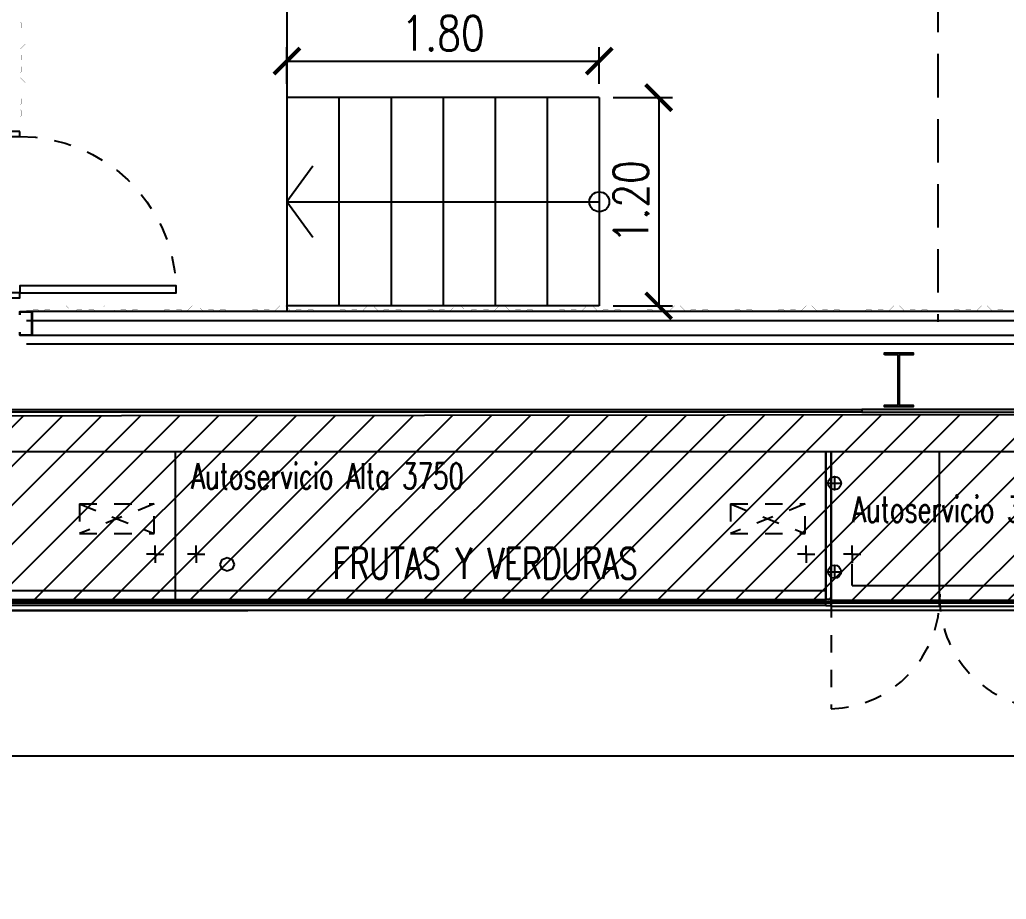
# Model space of a CAD drawing. Header units: millimetres. Extents: x -129 to 3172, y -143 to 919.
# Drawn here: x -26.28 to -20.6, y 26.41 to 31.48 of the extents above; entities that cross this region are included whole.
import ezdxf

# ---------------------------------------------------------------- set-up
doc = ezdxf.new("R2010")
doc.units = ezdxf.units.MM
doc.header["$LTSCALE"] = 0.1
for name, pattern in [('DASHED', [0.75, 0.5, -0.25]), ('DASHED2', [0.375, 0.25, -0.125]), ('HIDDEN', [9.525, 6.35, -3.175]), ('TRATTEGGIATA2', [0.375, 0.25, -0.125])]:
    doc.linetypes.add(name, pattern=pattern)
for name, color, linetype in [('A-CHAPA TRAPEZOIDAL', 3, 'Continuous'), ('A-PROYECCION', 1, 'DASHED'), ('A-TABIQUE PRY', 2, 'Continuous'), ('A-VISTAS', 251, 'Continuous'), ('C-METALICA', 8, 'Continuous'), ('Cenefa perimetral', 4, 'Continuous'), ('D-AISI BAJA', 8, 'Continuous'), ('E-EXHIBIDORAS', 8, 'Continuous'), ('E-TXT', 7, 'Continuous'), ('H-HATCH MURO', 252, 'Continuous'), ('MET-COLUMNA METALICA', 3, 'Continuous'), ('MET-CORREAS DE CV', 1, 'Continuous'), ('MET-LANA VIDRIO', 8, 'Continuous'), ('zA-COTAS', 1, 'Continuous')]:
    doc.layers.add(name, color=color, linetype=linetype)
doc.styles.add('ROMANS', font='ROMANS.SHX', dxfattribs={"width": 0.8, "height": 0.2})
doc.styles.get("Standard").update_dxf_attribs({"font": 'arial.ttf'})
doc.linetypes.add('REFERENCIAL CORTE TRANSVERSAL WM$0$BATTING', pattern='A,0.00254,-2.54,[134,ltypeshp.shx,S=2.54,R=0,X=-2.54,Y=0],-5.08,[134,ltypeshp.shx,S=2.54,R=180,X=2.54,Y=0],-2.54', length=10.16254)
doc.dimstyles.new('COTA 1-125', dxfattribs={"dimtxt": 0.2, "dimasz": 0.15, "dimexe": 0.08, "dimexo": 0.08, "dimgap": 0.06, "dimtad": 1, "dimzin": 0, "dimdsep": 46, "dimtxsty": 'ROMANS', "dimblk": 'ARCHTICK', "dimcen": 0, "dimclrd": 256, "dimclre": 8, "dimclrt": 3, "dimadec": 0, "dimazin": 0, "dimtfac": 1, "dimtofl": 0, "dimtmove": 0, "dimatfit": 3, "dimldrblk": 'ARCHTICK', "dimfxl": 1, "dimtolj": 1, "dimtzin": 0, "dimlwd": -1, "dimlwe": -1, "dimarcsym": 0})

# ---------------------------------------------------------------- blocks, each defined once
blk = doc.blocks.new('CMETP')
at = {"layer": 'MET-COLUMNA METALICA'}
blk.add_hatch(color=256, dxfattribs=at).paths.add_polyline_path([(-0.0825, 0), (-0.0825, 0.0097), (-0.0073, 0.0097, 0.414214), (-0.0029, 0.0141), (-0.0029, 0.2958, 0.414214), (-0.0073, 0.3002), (-0.0825, 0.3002), (-0.0825, 0.31), (0.0825, 0.31), (0.0825, 0.3002), (0.0073, 0.3002, 0.414214), (0.0029, 0.2958), (0.0029, 0.0141, 0.414214), (0.0073, 0.0097), (0.0825, 0.0097), (0.0825, 0)])
blk.add_lwpolyline([(0.0825, 0.3002), (0.0825, 0.31), (-0.0825, 0.31), (-0.0825, 0.3002), (-0.0073, 0.3002, -0.414214), (-0.0029, 0.2958), (-0.0029, 0.0141, -0.414214), (-0.0073, 0.0097), (-0.0825, 0.0097), (-0.0825, 0), (0.0825, 0), (0.0825, 0.0097), (0.0073, 0.0097, -0.414214), (0.0029, 0.0141), (0.0029, 0.2958, -0.414214), (0.0073, 0.3002)], format="xyb", close=True, dxfattribs=at)
blk = doc.blocks.new('puerta 090')
at = {"layer": 'C-METALICA'}
for points in [[(506.5229, 1389.5823), (506.4229, 1389.5823), (506.4229, 1389.6123), (506.5229, 1389.6123)], [(506.5229, 1389.5823), (507.4229, 1389.5823), (507.4229, 1389.5423), (506.5229, 1389.5423)], [(506.5229, 1388.6523), (506.4229, 1388.6523), (506.4229, 1388.6823), (506.5229, 1388.6823)]]:
    blk.add_lwpolyline(points, close=True, dxfattribs=at)
at = {"layer": 'C-METALICA', "color": 8, "linetype": 'DASHED2'}
blk.add_arc((506.5229, 1389.5823), 0.9, 270, 357.4527, dxfattribs=at)
blk = doc.blocks.new('3750')
at = {"layer": 'E-EXHIBIDORAS'}
for p, q in [((411945.5, 430550.3), (408195.5, 430550.3)), ((408195.5, 430550.3), (408195.5, 429700.3)), ((411945.5, 430550.3), (411945.5, 429700.3)), ((408317.1, 429960.3), (408317.1, 430010.3)), ((411830.5, 429960.3), (411830.5, 430010.3)), ((408317.1, 429960.3), (408267.1, 429960.3)), ((408317.1, 429960.3), (408317.1, 429910.3)), ((408317.1, 429960.3), (408367.1, 429960.3)), ((408455.5, 429902.3), (408467, 429930.3)), ((408467, 429930.3), (408494.9, 429942.2)), ((408494.9, 429942.2), (408523.6, 429930.7)), ((408523.6, 429930.7), (408535.5, 429902.2)), ((411830.5, 429960.3), (411780.5, 429960.3)), ((411830.5, 429960.3), (411830.5, 429910.3)), ((411830.5, 429960.3), (411880.5, 429960.3)), ((408466.8, 429874.4), (408455.5, 429902.3)), ((408495.5, 429862.3), (408466.8, 429874.4)), ((408523.9, 429874.1), (408495.5, 429862.3)), ((408535.5, 429902.2), (408523.9, 429874.1)), ((408195.5, 429752.3), (411945.5, 429752.3)), ((408195.5, 429700.3), (411945.5, 429700.3)), ((410695.5, 429665.3), (408195.5, 429665.3)), ((411945.5, 429665.3), (408195.5, 429665.3))]:
    blk.add_line(p, q, dxfattribs=at)
at = {"layer": 'E-EXHIBIDORAS', "linetype": 'TRATTEGGIATA2'}
for p, q in [((411395.5, 430250.3), (411825.5, 430250.3)), ((411395.5, 430250.3), (411825.5, 430080.3)), ((411825.5, 430250.3), (411395.5, 430080.3)), ((411395.5, 430250.3), (411395.5, 430080.3)), ((411825.5, 430080.3), (411825.5, 430250.3)), ((411395.5, 430080.3), (411825.5, 430080.3))]:
    blk.add_line(p, q, dxfattribs=at)
at = {"layer": 'E-TXT', "insert": (408287.4, 430484.7), "char_height": 148, "attachment_point": 1}
blk.add_mtext_dynamic_manual_height_columns('{\\Fromans|c0;\\W0.7;Autoservicio Alta 3750}', width=2195.851, gutter_width=1.38, heights=[0], dxfattribs=at)
blk = doc.blocks.new('lateral derecho')
at = {"layer": 'E-EXHIBIDORAS'}
for p, q in [((412153.2, 429715.3), (412153.2, 430550.3)), ((412153.2, 429665.3), (412153.2, 430550.3)), ((412153.2, 430550.3), (412153.2, 429700.3)), ((412153.2, 430550.3), (412153.2, 429700.3)), ((412183.2, 430550.3), (412153.2, 430550.3)), ((412153.2, 430550.3), (412153.2, 429700.3)), ((412183.2, 429665.3), (412183.2, 430550.3))]:
    blk.add_line(p, q, dxfattribs=at)
at = {"layer": 'E-EXHIBIDORAS', "linetype": 'ByBlock'}
for p, q in [((412153.2, 429665.3), (412153.2, 430550.3)), ((412183.2, 429665.3), (412183.2, 430550.3)), ((412183.2, 429665.3), (412183.2, 430550.3)), ((412183.2, 429665.3), (412183.2, 430550.3)), ((412168.2, 429700.3), (412153.2, 429700.3)), ((412183.2, 429665.3), (412183.2, 429715.3)), ((412153.2, 429665.3), (412183.2, 429665.3))]:
    blk.add_line(p, q, dxfattribs=at)
blk.add_arc((412167.3, 429716.1), 15.8, 272.9635, 357.0365, dxfattribs=at)
blk = doc.blocks.new('COSTAN-REFERENCIA DE DESAGÜES')
at = {"layer": 'E-EXHIBIDORAS'}
blk.add_hatch(color=256, dxfattribs=at).paths.add_polyline_path([(40, 0, 1), (-40, 0, 1)])
blk.add_circle((0, 0), 40, dxfattribs=at)
blk = doc.blocks.new('COSTAN-CAM-COSTAN-CAM-COSTAN-CAM-COSTAN-CAM-COSTAN-CAM-COSTAN-CAM-COSTAN-CAM-COSTAN-CAM-COSTAN-CAM-COSTAN-CAM-COSTAN-CAM-COSTAN-CAM-COSTAN-CAM-COSTAN-CAM-COSTAN-CAM-COSTAN-CAM-LI_TL1_N_ECO 375')
at = {"layer": 'E-EXHIBIDORAS'}
for p, q in [((3750, 0), (0, 0)), ((0, 0), (0, -855)), ((625, -890), (625, 0)), ((1250, -855), (1250, 0)), ((1875, -890), (1875, 0)), ((2500, -855), (2500, 0)), ((3125, -890), (3125, 0)), ((3750, -855), (3750, 0)), ((20, -142.4), (20, -217.6)), ((1270, -142.4), (1270, -217.6)), ((2520, -142.4), (2520, -217.6)), ((3730, -142.4), (3730, -217.6)), ((-17.6, -180), (57.6, -180)), ((1232.4, -180), (1307.6, -180)), ((2482.4, -180), (2557.6, -180)), ((3767.6, -180), (3692.4, -180)), ((121.7, -590), (121.7, -540)), ((3635, -590), (3635, -540)), ((121.7, -590), (71.7, -590)), ((121.7, -590), (121.7, -640)), ((121.7, -590), (171.7, -590)), ((3635, -590), (3585, -590)), ((3635, -590), (3635, -640)), ((3635, -590), (3685, -590)), ((20, -652.4), (20, -727.6)), ((121.7, -770), (121.7, -645)), ((1270, -652.4), (1270, -727.6)), ((2520, -652.4), (2520, -727.6)), ((3635, -645), (3635, -770)), ((3730, -652.4), (3730, -727.6)), ((-17.6, -690), (57.6, -690)), ((1232.4, -690), (1307.6, -690)), ((1875, -720), (1875, -820)), ((2482.4, -690), (2557.6, -690)), ((3767.6, -690), (3692.4, -690)), ((121.7, -770), (3635, -770)), ((1925, -770), (1825, -770)), ((0, -855), (3750, -855)), ((3720, -890), (3750, -890))]:
    blk.add_line(p, q, dxfattribs=at)
at = {"layer": 'E-EXHIBIDORAS', "linetype": 'TRATTEGGIATA2'}
for p, q in [((3200, -300), (3630, -300)), ((3200, -300), (3630, -470)), ((3630, -300), (3200, -470)), ((3200, -300), (3200, -470)), ((3630, -470), (3630, -300)), ((3200, -470), (3630, -470))]:
    blk.add_line(p, q, dxfattribs=at)
at = {"layer": 'E-EXHIBIDORAS', "linetype": 'DASHED2', "ltscale": 2000}
for p, q in [((1250, -820), (1250, -1480)), ((2500, -820), (2500, -1480)), ((3750, -820), (3750, -1480)), ((0, -855), (0, -1480))]:
    blk.add_line(p, q, dxfattribs=at)
at = {"layer": 'E-EXHIBIDORAS', "linetype": 'ByBlock'}
blk.add_line((3750, -890), (0, -890), dxfattribs=at)
at = {"layer": 'E-EXHIBIDORAS'}
for centre, radius in [((3650, -90), 31), ((20, -180), 37.6), ((1270, -180), 37.6), ((2520, -180), 37.6), ((3730, -180), 37.6), ((20, -690), 37.6), ((1270, -690), 37.6), ((2520, -690), 37.6), ((3730, -690), 37.6)]:
    blk.add_circle(centre, radius, dxfattribs=at)
at = {"layer": 'E-EXHIBIDORAS', "linetype": 'DASHED2', "ltscale": 2000}
for centre, start, end in [((-17.5, -837.5), 271.5602, 1.5602), ((1267.5, -837.5), 178.4398, 268.4398), ((1232.5, -837.5), 271.5602, 1.5602), ((2517.5, -837.5), 178.4398, 268.4398), ((2482.5, -837.5), 271.5602, 1.5602), ((3767.5, -837.5), 178.4398, 268.4398)]:
    blk.add_arc(centre, 642.7, start, end, dxfattribs=at)
at = {"layer": 'E-EXHIBIDORAS'}
blk.add_blockref('COSTAN-REFERENCIA DE DESAGÜES', (1875, -770), dxfattribs=at)
at = {"layer": 'E-TXT', "insert": (120.2, -256.9), "char_height": 148, "attachment_point": 1}
blk.add_mtext_dynamic_manual_height_columns('{\\Fromans|c0;\\W0.7;Autoservicio 3750}', width=2631.126, gutter_width=1.38, heights=[0], dxfattribs=at)
blk = doc.blocks.new('_ARCHTICK')
at = {"color": 0, "linetype": 'ByBlock', "const_width": 0.15}
blk.add_lwpolyline([(-0.5, -0.5), (0.5, 0.5)], dxfattribs=at)
blk = doc.blocks.new('*D490')
at = {"layer": 'Defpoints', "color": 0, "transparency": 16777216}
for p in [(-32.6764, 27.6238, 0), (-5.607, 27.6238, 0), (-32.6764, 27.2312)]:
    blk.add_point(p, dxfattribs=at)
at = {"layer": 'zA-COTAS', "color": 8, "linetype": 'HIDDEN', "transparency": 16777216}
for p, q in [((-32.6764, 27.5438), (-32.6764, 27.1512)), ((-5.607, 27.5438), (-5.607, 27.1512))]:
    blk.add_line(p, q, dxfattribs=at)
at = {"layer": 'zA-COTAS', "transparency": 16777216}
blk.add_line((-5.607, 27.2312), (-32.6764, 27.2312), dxfattribs=at)
at = {"layer": 'zA-COTAS', "transparency": 16777216, "xscale": 0.15, "yscale": 0.15, "zscale": 0.15, "rotation": 180}
blk.add_blockref('_ARCHTICK', (-32.6764, 27.2312), dxfattribs=at)
at = {"layer": 'zA-COTAS', "transparency": 16777216, "xscale": 0.15, "yscale": 0.15, "zscale": 0.15}
blk.add_blockref('_ARCHTICK', (-5.607, 27.2312), dxfattribs=at)
at = {"layer": 'zA-COTAS', "color": 3, "transparency": 16777216, "insert": (-19.1417, 27.3912), "char_height": 0.2, "attachment_point": 5, "style": 'ROMANS'}
blk.add_mtext('\\A1;27.07', dxfattribs=at)
blk = doc.blocks.new('*D512')
at = {"layer": 'Defpoints', "color": 0, "transparency": 16777216}
for p in [(-22.9429, 31.2371), (-24.7429, 31.0264, 0.0005), (-22.9429, 31.0264, 0.0005)]:
    blk.add_point(p, dxfattribs=at)
at = {"layer": 'zA-COTAS', "color": 8, "linetype": 'HIDDEN', "transparency": 16777216}
for p, q in [((-24.7429, 31.1064), (-24.7429, 31.3171)), ((-22.9429, 31.1064), (-22.9429, 31.3171))]:
    blk.add_line(p, q, dxfattribs=at)
at = {"layer": 'zA-COTAS', "transparency": 16777216}
blk.add_line((-24.7429, 31.2371), (-22.9429, 31.2371), dxfattribs=at)
at = {"layer": 'zA-COTAS', "transparency": 16777216, "xscale": 0.15, "yscale": 0.15, "zscale": 0.15, "rotation": 180}
blk.add_blockref('_ARCHTICK', (-24.7429, 31.2371), dxfattribs=at)
at = {"layer": 'zA-COTAS', "transparency": 16777216, "xscale": 0.15, "yscale": 0.15, "zscale": 0.15}
blk.add_blockref('_ARCHTICK', (-22.9429, 31.2371), dxfattribs=at)
at = {"layer": 'zA-COTAS', "color": 3, "transparency": 16777216, "insert": (-23.8429, 31.3971), "char_height": 0.2, "attachment_point": 5, "style": 'ROMANS'}
blk.add_mtext('\\A1;1.80', dxfattribs=at)
blk = doc.blocks.new('*D513')
at = {"layer": 'Defpoints', "color": 0, "transparency": 16777216}
for p in [(-22.9429, 31.0264, 0.0005), (-22.9429, 29.8264, 0.0005), (-22.6005, 29.8264)]:
    blk.add_point(p, dxfattribs=at)
at = {"layer": 'zA-COTAS', "color": 8, "linetype": 'HIDDEN', "transparency": 16777216}
for p, q in [((-22.8629, 31.0264), (-22.5205, 31.0264)), ((-22.8629, 29.8264), (-22.5205, 29.8264))]:
    blk.add_line(p, q, dxfattribs=at)
at = {"layer": 'zA-COTAS', "transparency": 16777216}
blk.add_line((-22.6005, 31.0264), (-22.6005, 29.8264), dxfattribs=at)
at = {"layer": 'zA-COTAS', "transparency": 16777216, "xscale": 0.15, "yscale": 0.15, "zscale": 0.15}
for p, rotation in [((-22.6005, 31.0264), 90), ((-22.6005, 29.8264), 270)]:
    blk.add_blockref('_ARCHTICK', p, dxfattribs=dict(at, rotation=rotation))
at = {"layer": 'zA-COTAS', "color": 3, "transparency": 16777216, "insert": (-22.7605, 30.4264), "char_height": 0.2, "attachment_point": 5, "rotation": 90, "style": 'ROMANS'}
blk.add_mtext('\\A1;1.20', dxfattribs=at)

msp = doc.modelspace()

# ---------------------------------------------------------------- hatches: boundary and pattern name
at = {"layer": 'Cenefa perimetral'}
h = msp.add_hatch(dxfattribs=at)
h.set_pattern_fill('LINE', color=256, scale=0.05, angle=45)
h.paths.add_polyline_path([(-8.4062, 0.1851), (-8.4062, 0.7351), (-31.5769, 0.7351), (-31.5769, 28.1147), (-6.707, 28.1147), (-6.707, 24.0344), (-5.607, 24.0344), (-5.607, 28.1477), (-6.5037, 28.1477), (-6.5037, 29.2147), (-32.6763, 29.1847), (-32.6763, 0.1851)])
at = {"layer": 'H-HATCH MURO'}
for points in [[(-26.842, 29.2297), (-21.4308, 29.2297), (-21.4308, 29.2147), (-26.842, 29.2147)], [(-16.02, 29.2297), (-21.4311, 29.2297), (-21.4311, 29.2147), (-16.02, 29.2147)]]:
    msp.add_hatch(color=256, dxfattribs=at).paths.add_polyline_path(points)

# ---------------------------------------------------------------- linework, layer by layer
at = {"layer": 'A-CHAPA TRAPEZOIDAL', "elevation": -0.0006}
msp.add_lwpolyline([(-26.2778, 30.8468, 0.0006, 0.0006, 0), (-26.2778, 30.9177, 0.0006, 0.0006, 0), (-26.2738, 30.9217, 0.0006, 0.0006, 0), (-26.2738, 30.9522, 0.0006, 0.0006, 0), (-26.2778, 30.9562, 0.0006, 0.0006, 0), (-26.2778, 30.9862, 0.0006, 0.0006, 0), (-26.2738, 30.9902, 0.0006, 0.0006, 0), (-26.2738, 31.0202, 0.0006, 0.0006, 0), (-26.2778, 31.0242, 0.0006, 0.0006, 0), (-26.2778, 31.0542, 0.0006, 0.0006, 0), (-26.2495, 31.0825, 0.0006, 0.0006, 0), (-26.2495, 31.1125, 0.0006, 0.0006, 0), (-26.2778, 31.1408, 0.0006, 0.0006, 0), (-26.2778, 31.1708, 0.0006, 0.0006, 0), (-26.2738, 31.1748, 0.0006, 0.0006, 0), (-26.2738, 31.2048, 0.0006, 0.0006, 0), (-26.2778, 31.2088, 0.0006, 0.0006, 0), (-26.2778, 31.2388, 0.0006, 0.0006, 0), (-26.2738, 31.2428, 0.0006, 0.0006, 0), (-26.2738, 31.2728, 0.0006, 0.0006, 0), (-26.2778, 31.2768, 0.0006, 0.0006, 0), (-26.2778, 31.3068, 0.0006, 0.0006, 0), (-26.2495, 31.3351, 0.0006, 0.0006, 0), (-26.2495, 31.3651, 0.0006, 0.0006, 0), (-26.2778, 31.3934, 0.0006, 0.0006, 0), (-26.2778, 31.4234, 0.0006, 0.0006, 0), (-26.2738, 31.4274, 0.0006, 0.0006, 0), (-26.2738, 31.4574, 0.0006, 0.0006, 0), (-26.2778, 31.4614, 0.0006, 0.0006, 0), (-26.2778, 31.4914, 0.0006, 0.0006, 0)], format="xyseb", dxfattribs=at)
at = {"layer": 'A-CHAPA TRAPEZOIDAL'}
for points in [[(-25.0626, 29.7998, 0.0006, 0.0006, 0), (-25.0926, 29.7998, 0.0006, 0.0006, 0), (-25.0966, 29.8038, 0.0006, 0.0006, 0), (-25.1272, 29.8038, 0.0006, 0.0006, 0), (-25.1312, 29.7998, 0.0006, 0.0006, 0), (-25.1612, 29.7998, 0.0006, 0.0006, 0), (-25.1652, 29.8038, 0.0006, 0.0006, 0), (-25.1952, 29.8038, 0.0006, 0.0006, 0), (-25.1992, 29.7998, 0.0006, 0.0006, 0), (-25.2292, 29.7998, 0.0006, 0.0006, 0), (-25.2575, 29.828, 0.0006, 0.0006, 0), (-25.2875, 29.828, 0.0006, 0.0006, 0), (-25.3157, 29.7998, 0.0006, 0.0006, 0), (-25.3457, 29.7998, 0.0006, 0.0006, 0), (-25.3497, 29.8038, 0.0006, 0.0006, 0), (-25.3797, 29.8038, 0.0006, 0.0006, 0), (-25.3837, 29.7998, 0.0006, 0.0006, 0), (-25.4137, 29.7998, 0.0006, 0.0006, 0), (-25.4177, 29.8038, 0.0006, 0.0006, 0), (-25.4477, 29.8038, 0.0006, 0.0006, 0), (-25.4517, 29.7998, 0.0006, 0.0006, 0), (-25.4817, 29.7998, 0.0006, 0.0006, 0), (-25.51, 29.828, 0.0006, 0.0006, 0), (-25.54, 29.828, 0.0006, 0.0006, 0), (-25.5683, 29.7998, 0.0006, 0.0006, 0), (-25.5983, 29.7998, 0.0006, 0.0006, 0), (-25.6023, 29.8038, 0.0006, 0.0006, 0), (-25.6323, 29.8038, 0.0006, 0.0006, 0), (-25.6363, 29.7998, 0.0006, 0.0006, 0), (-25.6663, 29.7998, 0.0006, 0.0006, 0), (-25.6703, 29.8038, 0.0006, 0.0006, 0), (-25.7003, 29.8038, 0.0006, 0.0006, 0), (-25.7043, 29.7998, 0.0006, 0.0006, 0), (-25.7343, 29.7998, 0.0006, 0.0006, 0), (-25.7626, 29.828, 0.0006, 0.0006, 0), (-25.7926, 29.828, 0.0006, 0.0006, 0), (-25.8209, 29.7998, 0.0006, 0.0006, 0), (-25.8509, 29.7998, 0.0006, 0.0006, 0), (-25.8549, 29.8038, 0.0006, 0.0006, 0), (-25.8849, 29.8038, 0.0006, 0.0006, 0), (-25.8889, 29.7998, 0.0006, 0.0006, 0), (-25.9189, 29.7998, 0.0006, 0.0006, 0), (-25.9229, 29.8038, 0.0006, 0.0006, 0), (-25.9529, 29.8038, 0.0006, 0.0006, 0), (-25.9569, 29.7998, 0.0006, 0.0006, 0), (-25.9869, 29.7998, 0.0006, 0.0006, 0), (-26.0152, 29.828, 0.0006, 0.0006, 0), (-26.0452, 29.828, 0.0006, 0.0006, 0), (-26.0734, 29.7998, 0.0006, 0.0006, 0), (-26.1034, 29.7998, 0.0006, 0.0006, 0), (-26.1074, 29.8038, 0.0006, 0.0006, 0), (-26.1374, 29.8038, 0.0006, 0.0006, 0), (-26.1414, 29.7998, 0.0006, 0.0006, 0), (-26.1714, 29.7998, 0.0006, 0.0006, 0), (-26.1754, 29.8038, 0.0006, 0.0006, 0), (-26.2054, 29.8038, 0.0006, 0.0006, 0), (-26.2094, 29.7998, 0.0006, 0.0006, 0), (-26.2394, 29.7998, 0.0006, 0.0006, 0), (-26.2426, 29.8029, 0.0006, 0.0006, 0)], [(-23.5466, 29.7998, 0.0006, 0.0006, 0), (-23.5766, 29.7998, 0.0006, 0.0006, 0), (-23.5806, 29.8038, 0.0006, 0.0006, 0), (-23.6112, 29.8038, 0.0006, 0.0006, 0), (-23.6152, 29.7998, 0.0006, 0.0006, 0), (-23.6452, 29.7998, 0.0006, 0.0006, 0), (-23.6492, 29.8038, 0.0006, 0.0006, 0), (-23.6792, 29.8038, 0.0006, 0.0006, 0), (-23.6832, 29.7998, 0.0006, 0.0006, 0), (-23.7132, 29.7998, 0.0006, 0.0006, 0), (-23.7415, 29.828, 0.0006, 0.0006, 0), (-23.7715, 29.828, 0.0006, 0.0006, 0), (-23.7998, 29.7998, 0.0006, 0.0006, 0), (-23.8298, 29.7998, 0.0006, 0.0006, 0), (-23.8338, 29.8038, 0.0006, 0.0006, 0), (-23.8638, 29.8038, 0.0006, 0.0006, 0), (-23.8678, 29.7998, 0.0006, 0.0006, 0), (-23.8978, 29.7998, 0.0006, 0.0006, 0), (-23.9018, 29.8038, 0.0006, 0.0006, 0), (-23.9318, 29.8038, 0.0006, 0.0006, 0), (-23.9358, 29.7998, 0.0006, 0.0006, 0), (-23.9658, 29.7998, 0.0006, 0.0006, 0), (-23.994, 29.828, 0.0006, 0.0006, 0), (-24.024, 29.828, 0.0006, 0.0006, 0), (-24.0523, 29.7998, 0.0006, 0.0006, 0), (-24.0823, 29.7998, 0.0006, 0.0006, 0), (-24.0863, 29.8038, 0.0006, 0.0006, 0), (-24.1163, 29.8038, 0.0006, 0.0006, 0), (-24.1203, 29.7998, 0.0006, 0.0006, 0), (-24.1503, 29.7998, 0.0006, 0.0006, 0), (-24.1543, 29.8038, 0.0006, 0.0006, 0), (-24.1843, 29.8038, 0.0006, 0.0006, 0), (-24.1883, 29.7998, 0.0006, 0.0006, 0), (-24.2183, 29.7998, 0.0006, 0.0006, 0), (-24.2466, 29.828, 0.0006, 0.0006, 0), (-24.2766, 29.828, 0.0006, 0.0006, 0), (-24.3049, 29.7998, 0.0006, 0.0006, 0), (-24.3349, 29.7998, 0.0006, 0.0006, 0), (-24.3389, 29.8038, 0.0006, 0.0006, 0), (-24.3689, 29.8038, 0.0006, 0.0006, 0), (-24.3729, 29.7998, 0.0006, 0.0006, 0), (-24.4029, 29.7998, 0.0006, 0.0006, 0), (-24.4069, 29.8038, 0.0006, 0.0006, 0), (-24.4369, 29.8038, 0.0006, 0.0006, 0), (-24.4409, 29.7998, 0.0006, 0.0006, 0), (-24.4709, 29.7998, 0.0006, 0.0006, 0), (-24.4992, 29.828, 0.0006, 0.0006, 0), (-24.5292, 29.828, 0.0006, 0.0006, 0), (-24.5575, 29.7998, 0.0006, 0.0006, 0), (-24.5875, 29.7998, 0.0006, 0.0006, 0), (-24.5915, 29.8038, 0.0006, 0.0006, 0), (-24.6215, 29.8038, 0.0006, 0.0006, 0), (-24.6255, 29.7998, 0.0006, 0.0006, 0), (-24.6555, 29.7998, 0.0006, 0.0006, 0), (-24.6595, 29.8038, 0.0006, 0.0006, 0), (-24.6895, 29.8038, 0.0006, 0.0006, 0), (-24.6935, 29.7998, 0.0006, 0.0006, 0), (-24.7235, 29.7998, 0.0006, 0.0006, 0), (-24.7517, 29.828, 0.0006, 0.0006, 0), (-24.7817, 29.828, 0.0006, 0.0006, 0), (-24.81, 29.7998, 0.0006, 0.0006, 0), (-24.84, 29.7998, 0.0006, 0.0006, 0), (-24.844, 29.8038, 0.0006, 0.0006, 0), (-24.874, 29.8038, 0.0006, 0.0006, 0), (-24.878, 29.7998, 0.0006, 0.0006, 0), (-24.908, 29.7998, 0.0006, 0.0006, 0), (-24.912, 29.8038, 0.0006, 0.0006, 0), (-24.942, 29.8038, 0.0006, 0.0006, 0), (-24.946, 29.7998, 0.0006, 0.0006, 0), (-24.976, 29.7998, 0.0006, 0.0006, 0), (-25.0043, 29.828, 0.0006, 0.0006, 0), (-25.0343, 29.828, 0.0006, 0.0006, 0), (-25.0626, 29.7998, 0, 0, 0)], [(-22.0306, 29.7998, 0.0006, 0.0006, 0), (-22.0606, 29.7998, 0.0006, 0.0006, 0), (-22.0646, 29.8038, 0.0006, 0.0006, 0), (-22.0952, 29.8038, 0.0006, 0.0006, 0), (-22.0992, 29.7998, 0.0006, 0.0006, 0), (-22.1292, 29.7998, 0.0006, 0.0006, 0), (-22.1332, 29.8038, 0.0006, 0.0006, 0), (-22.1632, 29.8038, 0.0006, 0.0006, 0), (-22.1672, 29.7998, 0.0006, 0.0006, 0), (-22.1972, 29.7998, 0.0006, 0.0006, 0), (-22.2255, 29.828, 0.0006, 0.0006, 0), (-22.2555, 29.828, 0.0006, 0.0006, 0), (-22.2838, 29.7998, 0.0006, 0.0006, 0), (-22.3138, 29.7998, 0.0006, 0.0006, 0), (-22.3178, 29.8038, 0.0006, 0.0006, 0), (-22.3478, 29.8038, 0.0006, 0.0006, 0), (-22.3518, 29.7998, 0.0006, 0.0006, 0), (-22.3818, 29.7998, 0.0006, 0.0006, 0), (-22.3858, 29.8038, 0.0006, 0.0006, 0), (-22.4158, 29.8038, 0.0006, 0.0006, 0), (-22.4198, 29.7998, 0.0006, 0.0006, 0), (-22.4498, 29.7998, 0.0006, 0.0006, 0), (-22.4781, 29.828, 0.0006, 0.0006, 0), (-22.5081, 29.828, 0.0006, 0.0006, 0), (-22.5363, 29.7998, 0.0006, 0.0006, 0), (-22.5663, 29.7998, 0.0006, 0.0006, 0), (-22.5703, 29.8038, 0.0006, 0.0006, 0), (-22.6003, 29.8038, 0.0006, 0.0006, 0), (-22.6043, 29.7998, 0.0006, 0.0006, 0), (-22.6343, 29.7998, 0.0006, 0.0006, 0), (-22.6383, 29.8038, 0.0006, 0.0006, 0), (-22.6683, 29.8038, 0.0006, 0.0006, 0), (-22.6723, 29.7998, 0.0006, 0.0006, 0), (-22.7023, 29.7998, 0.0006, 0.0006, 0), (-22.7306, 29.828, 0.0006, 0.0006, 0), (-22.7606, 29.828, 0.0006, 0.0006, 0), (-22.7889, 29.7998, 0.0006, 0.0006, 0), (-22.8189, 29.7998, 0.0006, 0.0006, 0), (-22.8229, 29.8038, 0.0006, 0.0006, 0), (-22.8529, 29.8038, 0.0006, 0.0006, 0), (-22.8569, 29.7998, 0.0006, 0.0006, 0), (-22.8869, 29.7998, 0.0006, 0.0006, 0), (-22.8909, 29.8038, 0.0006, 0.0006, 0), (-22.9209, 29.8038, 0.0006, 0.0006, 0), (-22.9249, 29.7998, 0.0006, 0.0006, 0), (-22.9549, 29.7998, 0.0006, 0.0006, 0), (-22.9832, 29.828, 0.0006, 0.0006, 0), (-23.0132, 29.828, 0.0006, 0.0006, 0), (-23.0415, 29.7998, 0.0006, 0.0006, 0), (-23.0715, 29.7998, 0.0006, 0.0006, 0), (-23.0755, 29.8038, 0.0006, 0.0006, 0), (-23.1055, 29.8038, 0.0006, 0.0006, 0), (-23.1095, 29.7998, 0.0006, 0.0006, 0), (-23.1395, 29.7998, 0.0006, 0.0006, 0), (-23.1435, 29.8038, 0.0006, 0.0006, 0), (-23.1735, 29.8038, 0.0006, 0.0006, 0), (-23.1775, 29.7998, 0.0006, 0.0006, 0), (-23.2075, 29.7998, 0.0006, 0.0006, 0), (-23.2358, 29.828, 0.0006, 0.0006, 0), (-23.2658, 29.828, 0.0006, 0.0006, 0), (-23.2941, 29.7998, 0.0006, 0.0006, 0), (-23.3241, 29.7998, 0.0006, 0.0006, 0), (-23.3281, 29.8038, 0.0006, 0.0006, 0), (-23.3581, 29.8038, 0.0006, 0.0006, 0), (-23.3621, 29.7998, 0.0006, 0.0006, 0), (-23.3921, 29.7998, 0.0006, 0.0006, 0), (-23.3961, 29.8038, 0.0006, 0.0006, 0), (-23.4261, 29.8038, 0.0006, 0.0006, 0), (-23.4301, 29.7998, 0.0006, 0.0006, 0), (-23.4601, 29.7998, 0.0006, 0.0006, 0), (-23.4883, 29.828, 0.0006, 0.0006, 0), (-23.5183, 29.828, 0.0006, 0.0006, 0), (-23.5466, 29.7998, 0, 0, 0)], [(-20.5832, 29.7998, 0.0006, 0.0006, 0), (-20.6132, 29.7998, 0.0006, 0.0006, 0), (-20.6172, 29.8038, 0.0006, 0.0006, 0), (-20.6472, 29.8038, 0.0006, 0.0006, 0), (-20.6512, 29.7998, 0.0006, 0.0006, 0), (-20.6812, 29.7998, 0.0006, 0.0006, 0), (-20.7095, 29.828, 0.0006, 0.0006, 0), (-20.7395, 29.828, 0.0006, 0.0006, 0), (-20.7678, 29.7998, 0.0006, 0.0006, 0), (-20.7978, 29.7998, 0.0006, 0.0006, 0), (-20.8018, 29.8038, 0.0006, 0.0006, 0), (-20.8318, 29.8038, 0.0006, 0.0006, 0), (-20.8358, 29.7998, 0.0006, 0.0006, 0), (-20.8658, 29.7998, 0.0006, 0.0006, 0), (-20.8698, 29.8038, 0.0006, 0.0006, 0), (-20.8998, 29.8038, 0.0006, 0.0006, 0), (-20.9038, 29.7998, 0.0006, 0.0006, 0), (-20.9338, 29.7998, 0.0006, 0.0006, 0), (-20.9621, 29.828, 0.0006, 0.0006, 0), (-20.9921, 29.828, 0.0006, 0.0006, 0), (-21.0204, 29.7998, 0.0006, 0.0006, 0), (-21.0504, 29.7998, 0.0006, 0.0006, 0), (-21.0544, 29.8038, 0.0006, 0.0006, 0), (-21.0844, 29.8038, 0.0006, 0.0006, 0), (-21.0884, 29.7998, 0.0006, 0.0006, 0), (-21.1184, 29.7998, 0.0006, 0.0006, 0), (-21.1224, 29.8038, 0.0006, 0.0006, 0), (-21.1524, 29.8038, 0.0006, 0.0006, 0), (-21.1564, 29.7998, 0.0006, 0.0006, 0), (-21.1864, 29.7998, 0.0006, 0.0006, 0), (-21.2146, 29.828, 0.0006, 0.0006, 0), (-21.2446, 29.828, 0.0006, 0.0006, 0), (-21.2729, 29.7998, 0.0006, 0.0006, 0), (-21.3029, 29.7998, 0.0006, 0.0006, 0), (-21.3069, 29.8038, 0.0006, 0.0006, 0), (-21.3369, 29.8038, 0.0006, 0.0006, 0), (-21.3409, 29.7998, 0.0006, 0.0006, 0), (-21.3709, 29.7998, 0.0006, 0.0006, 0), (-21.3749, 29.8038, 0.0006, 0.0006, 0), (-21.4049, 29.8038, 0.0006, 0.0006, 0), (-21.4089, 29.7998, 0.0006, 0.0006, 0), (-21.4389, 29.7998, 0.0006, 0.0006, 0), (-21.4672, 29.828, 0.0006, 0.0006, 0), (-21.4972, 29.828, 0.0006, 0.0006, 0), (-21.5255, 29.7998, 0.0006, 0.0006, 0), (-21.5555, 29.7998, 0.0006, 0.0006, 0), (-21.5595, 29.8038, 0.0006, 0.0006, 0), (-21.5895, 29.8038, 0.0006, 0.0006, 0), (-21.5935, 29.7998, 0.0006, 0.0006, 0), (-21.6235, 29.7998, 0.0006, 0.0006, 0), (-21.6275, 29.8038, 0.0006, 0.0006, 0), (-21.6575, 29.8038, 0.0006, 0.0006, 0), (-21.6615, 29.7998, 0.0006, 0.0006, 0), (-21.6915, 29.7998, 0.0006, 0.0006, 0), (-21.7198, 29.828, 0.0006, 0.0006, 0), (-21.7498, 29.828, 0.0006, 0.0006, 0), (-21.7781, 29.7998, 0.0006, 0.0006, 0), (-21.8081, 29.7998, 0.0006, 0.0006, 0), (-21.8121, 29.8038, 0.0006, 0.0006, 0), (-21.8421, 29.8038, 0.0006, 0.0006, 0), (-21.8461, 29.7998, 0.0006, 0.0006, 0), (-21.8761, 29.7998, 0.0006, 0.0006, 0), (-21.8801, 29.8038, 0.0006, 0.0006, 0), (-21.9101, 29.8038, 0.0006, 0.0006, 0), (-21.9141, 29.7998, 0.0006, 0.0006, 0), (-21.9441, 29.7998, 0.0006, 0.0006, 0), (-21.9724, 29.828, 0.0006, 0.0006, 0), (-22.0024, 29.828, 0.0006, 0.0006, 0), (-22.0306, 29.7998, 0, 0, 0)]]:
    msp.add_lwpolyline(points, format="xyseb", dxfattribs=at)
at = {"layer": 'A-PROYECCION', "ltscale": 5, "elevation": 0.0004}
msp.add_lwpolyline([(-20.9926, 41.778), (-20.9926, 41.778), (-20.9926, 29.735)], dxfattribs=at)
at = {"layer": 'A-TABIQUE PRY'}
for points in [[(-26.842, 29.2297), (-21.4308, 29.2297), (-21.4308, 29.2147), (-26.842, 29.2147)], [(-16.02, 29.2297), (-21.4311, 29.2297), (-21.4311, 29.2147), (-16.02, 29.2147)]]:
    msp.add_lwpolyline(points, close=True, dxfattribs=at)
at = {"layer": 'A-VISTAS'}
for p, q in [((-24.7429, 41.588, 0.0013), (-24.7429, 29.7951, 0.0004)), ((-24.7429, 31.0264, 0.0005), (-24.7429, 29.8264, 0.0005)), ((-22.9429, 31.0264, 0.0005), (-24.7429, 31.0264, 0.0005)), ((-24.4429, 31.0264, 0.0005), (-24.4429, 29.8264, 0.0005)), ((-24.1429, 31.0264, 0.0005), (-24.1429, 29.8264, 0.0005)), ((-23.8429, 31.0264, 0.0005), (-23.8429, 29.8264, 0.0005)), ((-23.5429, 31.0264, 0.0005), (-23.5429, 29.8264, 0.0005)), ((-23.2429, 31.0264, 0.0005), (-23.2429, 29.8264, 0.0005)), ((-22.9429, 31.0264, 0.0005), (-22.9429, 29.8264, 0.0005)), ((-24.5933, 30.632, 0), (-24.7429, 30.4264, 0.0004)), ((-24.5933, 30.2207, 0), (-24.7429, 30.4264, 0.0004)), ((-24.7429, 30.4264, 0.0004), (-22.9429, 30.4264, 0.0005)), ((-22.9429, 29.8264, 0.0005), (-24.7429, 29.8264, 0.0005)), ((-5.607, 29.605), (-26.2426, 29.605))]:
    msp.add_line(p, q, dxfattribs=at)
msp.add_circle((-22.9429, 30.4264, 0.0005), 0.0574, dxfattribs=at)
at = {"layer": 'Cenefa perimetral'}
msp.add_line((-31.5769, 28.1147), (-6.707, 28.1147), dxfattribs=at)
msp.add_lwpolyline([(-8.4062, 0.1851), (-8.4062, 0.7351), (-31.5769, 0.7351), (-31.5769, 28.1147), (-6.707, 28.1147), (-6.707, 24.0344), (-5.607, 24.0344), (-5.607, 28.1477), (-6.5037, 28.1477), (-6.5037, 29.2147), (-32.6763, 29.1847), (-32.6763, 0.1851)], close=True, dxfattribs=at)
at = {"layer": 'D-AISI BAJA'}
for points in [[(-29.3252, 29.0787), (-29.3252, 28.1309, 0.414214), (-29.2652, 28.0709), (-24.9669, 28.0709)], [(-6.6767, 28.1209), (-29.2352, 28.1209, -0.414214), (-29.2752, 28.1609), (-29.2752, 29.0785)]]:
    msp.add_lwpolyline(points, format="xyb", dxfattribs=at)
msp.add_lwpolyline([(-6.6767, 28.0709), (-29.2604, 28.0709)], dxfattribs=at)
at = {"layer": 'MET-COLUMNA METALICA'}
for points in [[(-26.2811, 29.7757), (-26.2811, 29.792, -0.414214), (-26.2781, 29.795), (-26.2141, 29.795, -0.414214), (-26.2111, 29.792), (-26.2111, 29.658, -0.414214), (-26.2141, 29.655), (-26.2781, 29.655, -0.414214), (-26.2811, 29.658), (-26.2811, 29.6752)], [(-26.2786, 29.7757), (-26.2786, 29.792, -0.414214), (-26.2781, 29.7925), (-26.2141, 29.7925, -0.414214), (-26.2136, 29.792), (-26.2136, 29.658, -0.414214), (-26.2141, 29.6575), (-26.2781, 29.6575, -0.414214), (-26.2786, 29.658), (-26.2786, 29.6752)]]:
    msp.add_lwpolyline(points, format="xyb", dxfattribs=at)
at = {"layer": 'MET-CORREAS DE CV'}
for p, q in [((-5.607, 29.795), (-26.2426, 29.795)), ((-5.607, 29.655), (-26.2426, 29.655))]:
    msp.add_line(p, q, dxfattribs=at)
at = {"layer": 'MET-LANA VIDRIO', "linetype": 'REFERENCIAL CORTE TRANSVERSAL WM$0$BATTING', "ltscale": 0.025}
msp.add_lwpolyline([(-26.2426, 29.7415), (-5.607, 29.7415)], dxfattribs=at)

# ---------------------------------------------------------------- block references
at = {"xscale": 0.0009999999999764, "yscale": 0.0009999999999764, "zscale": 0.0009999999999764}
msp.add_blockref('lateral derecho', (-433.7901, -401.5654), dxfattribs=at)
at = {"layer": 'C-METALICA', "xscale": -1, "rotation": 180}
msp.add_blockref('puerta 090', (-532.8037, 1419.4845, 0.0025), dxfattribs=at)
at = {"layer": 'E-EXHIBIDORAS'}
for name, p, xscale, yscale, zscale in [('3750', (-437.3324, -401.5654), 0.0009999999999764, 0.0009999999999764, 0.0009999999999764), ('3750', (-433.5824, -401.5654), 0.0009999999999764, 0.0009999999999764, 0.0009999999999764), ('COSTAN-CAM-COSTAN-CAM-COSTAN-CAM-COSTAN-CAM-COSTAN-CAM-COSTAN-CAM-COSTAN-CAM-COSTAN-CAM-COSTAN-CAM-COSTAN-CAM-COSTAN-CAM-COSTAN-CAM-COSTAN-CAM-COSTAN-CAM-COSTAN-CAM-COSTAN-CAM-LI_TL1_N_ECO 375', (-21.607, 28.9849), 0.001, 0.001, 0.001)]:
    msp.add_blockref(name, p, dxfattribs=dict(at, xscale=xscale, yscale=yscale, zscale=zscale))
at = {"layer": 'MET-COLUMNA METALICA', "xscale": -1}
msp.add_blockref('CMETP', (-21.2176, 29.245, -0.0203), dxfattribs=at)

# ---------------------------------------------------------------- texts
at = {"layer": 'E-TXT', "insert": (-24.4778, 28.4327), "char_height": 0.18, "attachment_point": 1}
msp.add_mtext_dynamic_manual_height_columns('{\\Fromans|c0;\\W0.7;FRUTAS Y VERDURAS}', width=3.762382, gutter_width=1.3826, heights=[0], dxfattribs=at)

# ---------------------------------------------------------------- dimensions: what is measured, and where the dimension line sits
at = {"layer": 'zA-COTAS'}
for base, p1, p2, picture, middle in [((-22.9429, 31.2371), (-24.7429, 31.0264, 0.0005), (-22.9429, 31.0264, 0.0005), '*D512', (-23.8429, 31.3971)), ((-32.6764, 27.2312, 0.0219), (-5.607, 27.6238, 0.0219), (-32.6764, 27.6238, 0.0219), '*D490', (-19.1417, 27.3912, 0.0219))]:
    dim = msp.add_linear_dim(base=base, p1=p1, p2=p2, dimstyle='COTA 1-125', dxfattribs=at)
    dim.commit()
    dim.dimension.update_dxf_attribs({"geometry": picture, "text_midpoint": middle})
dim = msp.add_linear_dim(base=(-22.6005, 29.8264), p1=(-22.9429, 31.0264, 0.0005), p2=(-22.9429, 29.8264, 0.0005), angle=90, dimstyle='COTA 1-125', dxfattribs=at)
dim.commit()
dim.dimension.update_dxf_attribs({"geometry": '*D513', "text_midpoint": (-22.7605, 30.4264)})

doc.saveas('drawing.dxf')
